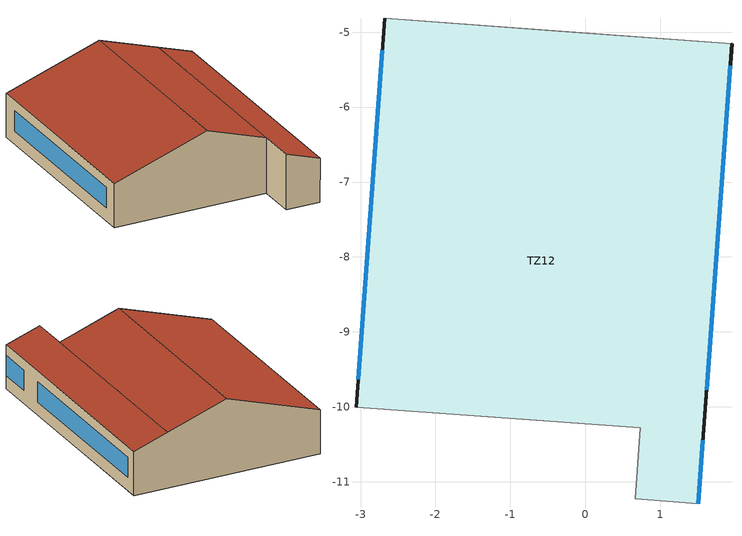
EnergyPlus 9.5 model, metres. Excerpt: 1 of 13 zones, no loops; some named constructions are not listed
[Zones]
TZ12
 floor to TZ9 (Air Wall): -2.68,-4.82 1.96,-5.16 1.51,-11.29 0.66,-11.23 0.73,-10.28 -3.06,-10 z6.5
 wall outside (FACHADA_TZ12): 1.51,-11.29 1.96,-5.16 / -2.68,-4.82 -3.06,-10 z6.5:7.58
 wall to TZ8 (TABIQUES_GENERAL): -0.36,-4.99,8.36 1.96,-5.16,7.58 1.96,-5.16,6.5 -2.68,-4.82,6.5 -2.68,-4.82,7.58
 wall to TZ11 (TABIQUES_GENERAL): 0.73,-10.28 0.66,-11.23 z6.5:7.86; -0.74,-10.17,8.36 -3.06,-10,7.58 -3.06,-10,6.5 0.73,-10.28,6.5 0.73,-10.28,7.86; 0.66,-11.23,7.86 0.66,-11.23,6.5 1.51,-11.29,6.5 1.51,-11.29,7.58
 window (02_VENT_ALTA): 1.51,-11.29 1.57,-10.45 / 1.62,-9.77 1.93,-5.45 z6.82:7.32; -2.71,-5.24 -3.03,-9.63 z6.83:7.33
 roof outside (CUBIERTA_TZ12): 0.66,-11.23,7.86 1.51,-11.29,7.58 1.96,-5.16,7.58 1.12,-5.1,7.86; -0.74,-10.17,8.36 0.73,-10.28,7.86 1.12,-5.1,7.86 -0.36,-4.99,8.36; -0.36,-4.99,8.36 -2.68,-4.82,7.58 -3.06,-10,7.58 -0.74,-10.17,8.36
[Material]
ACERO_ESTRUCTURAL: Smooth, 0.005, 50, 7800, 450, 0.9, 0.7, 0.7
HORMIGON_ARMADO_SUELO: Rough, 0.09, 2.3, 2400, 1000, 0.9, 0.7, 0.7
MADERA_LAMINADA: Smooth, 0.015, 0.138, 350, 1000, 0.9, 0.7, 0.7
MORTERO_CEMENTO_SUELO: MediumRough, 0.04, 0.8, 1525, 1000, 0.9, 0.7, 0.7
[Construction]
TECHOS: MADERA_LAMINADA, MORTERO_CEMENTO_SUELO, HORMIGON_ARMADO_SUELO, ACERO_ESTRUCTURAL
[EnergyManagementSystem:Program]
ControlstrategyFCU: SET TOLERANCE = 0.5; SET TOLERANCE2 = 0.05; SET FanFC_TZ8Actuator = 0; SET FanFC_TZ8Actuator1 = 0; IF Heating_onoff == 1 && TmediaTZ8 <= TsetTZ8-TOLERANCE; SET FanFC_TZ8Actuator = 1; SET FanFC_TZ8Actuator1 = 1; ELSEIF Heating_onoff == 1 && TmediaTZ8 > TsetTZ8  - TOLERANCE2; SET FanFC_TZ8Actuator = 0; SET FanFC_TZ8Actuator1 = 0; ELSEIF Cooling_onoff == 1 && TmediaTZ8 < TsetTZ8 + TOLERANCE2; SET FanFC_TZ8Actuator = 0; SET FanFC_TZ8Actuator1 = 0; ELSEIF Cooling_onoff == 1 && TmediaTZ8 > TsetTZ8  + TOLERANCE; SET FanFC_TZ8Actuator = 1; SET FanFC_TZ8Actuator1 = 1; ENDIF; SET FanFC_TZ3Actuator = 0; SET FanFC_TZ3Actuator1 = 0; SET FanFC_TZ3Actuator2 = 0; SET FanFC_TZ3Actuator3 = 0; IF Heating_onoff == 1 && TmediaTZ3 <= TsetTZ3-TOLERANCE; SET FanFC_TZ3Actuator = 1; SET FanFC_TZ3Actuator1 = 1; SET FanFC_TZ3Actuator2 = 1; SET FanFC_TZ3Actuator3 = 1; ELSEIF Heating_onoff == 1 && TmediaTZ3 > TsetTZ3  - TOLERANCE2; SET FanFC_TZ3Actuator = 0; SET FanFC_TZ3Actuator1 = 0; SET FanFC_TZ3Actuator2 = 0; SET FanFC_TZ3Actuator3 = 0; ELSEIF Cooling_onoff == 1 && TmediaTZ3 < TsetTZ3 + TOLERANCE2; SET FanFC_TZ3Actuator = 0; SET FanFC_TZ3Actuator1 = 0; SET FanFC_TZ3Actuator2 = 0; SET FanFC_TZ3Actuator3 = 0; ELSEIF Cooling_onoff == 1 && TmediaTZ3 > TsetTZ3  + TOLERANCE; SET FanFC_TZ3Actuator = 1; SET FanFC_TZ3Actuator1 = 1; SET FanFC_TZ3Actuator2 = 1; SET FanFC_TZ3Actuator3 = 1; ENDIF; SET FanFC_TZ9Actuator = 0; SET FanFC_TZ9Actuator1 = 0; IF Heating_onoff == 1 && TmediaTZ9 <= TsetTZ9-TOLERANCE; SET FanFC_TZ9Actuator = 1; SET FanFC_TZ9Actuator1 = 1; ELSEIF Heating_onoff == 1 && TmediaTZ9 > TsetTZ9  - TOLERANCE2; SET FanFC_TZ9Actuator = 0; SET FanFC_TZ9Actuator1 = 0; ELSEIF Cooling_onoff == 1 && TmediaTZ9 < TsetTZ9 + TOLERANCE2; SET FanFC_TZ9Actuator = 0; SET FanFC_TZ9Actuator1 = 0; ELSEIF Cooling_onoff == 1 && TmediaTZ9 > TsetTZ9  + TOLERANCE; SET FanFC_TZ9Actuator = 1; SET FanFC_TZ9Actuator1 = 1; ENDIF; SET FanFC_TZ11Actuator = 0; SET FanFC_TZ11Actuator1 = 0; IF Heating_onoff == 1 && TmediaTZ11 <= TsetTZ11-TOLERANCE; SET FanFC_TZ11Actuator = 1; SET FanFC_TZ11Actuator1 = 1; ELSEIF Heating_onoff == 1 && TmediaTZ11 > TsetTZ11  - TOLERANCE2; SET FanFC_TZ11Actuator = 0; SET FanFC_TZ11Actuator1 = 0; ELSEIF Cooling_onoff == 1 && TmediaTZ11 < TsetTZ11 + TOLERANCE2; SET FanFC_TZ11Actuator = 0; SET FanFC_TZ11Actuator1 = 0; ELSEIF Cooling_onoff == 1 && TmediaTZ11 > TsetTZ11  + TOLERANCE; SET FanFC_TZ11Actuator = 1; SET FanFC_TZ11Actuator1 = 1; ENDIF; SET FanFC_TZ4Actuator = 0; IF Heating_onoff == 1 && TmediaTZ4 <= TsetTZ4-TOLERANCE; SET FanFC_TZ4Actuator = 1; ELSEIF Heating_onoff == 1 && TmediaTZ4 > TsetTZ4  - TOLERANCE2; SET FanFC_TZ4Actuator = 0; ELSEIF Cooling_onoff == 1 && TmediaTZ4 < TsetTZ4 + TOLERANCE2; SET FanFC_TZ4Actuator = 0; ELSEIF Cooling_onoff == 1 && TmediaTZ4 > TsetTZ4  + TOLERANCE; SET FanFC_TZ4Actuator = 1; ENDIF; SET FanFC_TZ10Actuator = 0; IF Heating_onoff == 1 && TmediaTZ10 <= TsetTZ10-TOLERANCE; SET FanFC_TZ10Actuator = 1; ELSEIF Heating_onoff == 1 && TmediaTZ10 > TsetTZ10  - TOLERANCE2; SET FanFC_TZ10Actuator = 0; ELSEIF Cooling_onoff == 1 && TmediaTZ10 < TsetTZ10 + TOLERANCE2; SET FanFC_TZ10Actuator = 0; ELSEIF Cooling_onoff == 1 && TmediaTZ10 > TsetTZ10  + TOLERANCE; SET FanFC_TZ10Actuator = 1; ENDIF; SET FanFC_TZ2Actuator = 0; IF Heating_onoff == 1 && TmediaTZ2 <= TsetTZ2 - TOLERANCE; SET FanFC_TZ2Actuator = 1; ELSEIF Heating_onoff == 1 && TmediaTZ2 > TsetTZ2  - TOLERANCE2; SET FanFC_TZ2Actuator = 0; ELSEIF Cooling_onoff == 1 && TmediaTZ2 < TsetTZ2 + TOLERANCE2; SET FanFC_TZ2Actuator = 0; ELSEIF Cooling_onoff == 1 && TmediaTZ2 > TsetTZ2  + TOLERANCE; SET FanFC_TZ2Actuator = 1; ENDIF
[Schedule:Compact]
Off 24/7: Any Number, Through: 12/31, For: AllDays, Until: 24:00, 0
GROUND_TEMP: Any Number, Through: 1/31, For: AllDays, Until: 24:00, 16, Through: 2/28, For: AllDays, Until: 24:00, 16.5, Through: 3/31, For: AllDays, Until: 24:00, 19, Through: 4/30, For: AllDays, Until: 24:00, 21, Through: 5/31, For: AllDays, Until: 24:00, 21.5, Through: 6/30, For: AllDays, Until: 24:00, 21.75, Through: 7/31, For: AllDays, Until: 24:00, 21, Through: 8/31, For: AllDays, Until: 24:00, 21, Through: 9/30, For: AllDays, Until: 24:00, 21, Through: 10/31, For: AllDays, Until: 24:00, 22.75, Through: 11/30, For: AllDays, Until: 24:00, 21.5, Through: 12/31, For: AllDays, Until: 24:00, 19
HP_HEAT_OPER: Any Number, Through: 5/31, For: AllDays, Until: 7:00, 1, Until: 23:00, 1, Until: 24:00, 1, Through: 9/30, For: AllDays, Until: 7:00, 0, Until: 15:00, 0, Until: 23:00, 0, Until: 24:00, 0, Through: 12/31, For: AllDays, Until: 7:00, 1, Until: 23:00, 1, Until: 24:00, 1
[Schedule:Constant]
HOT_WATER_OFFSP: Temperature, 8
COOL_WATER_OFF_SP: Temperature, 15
